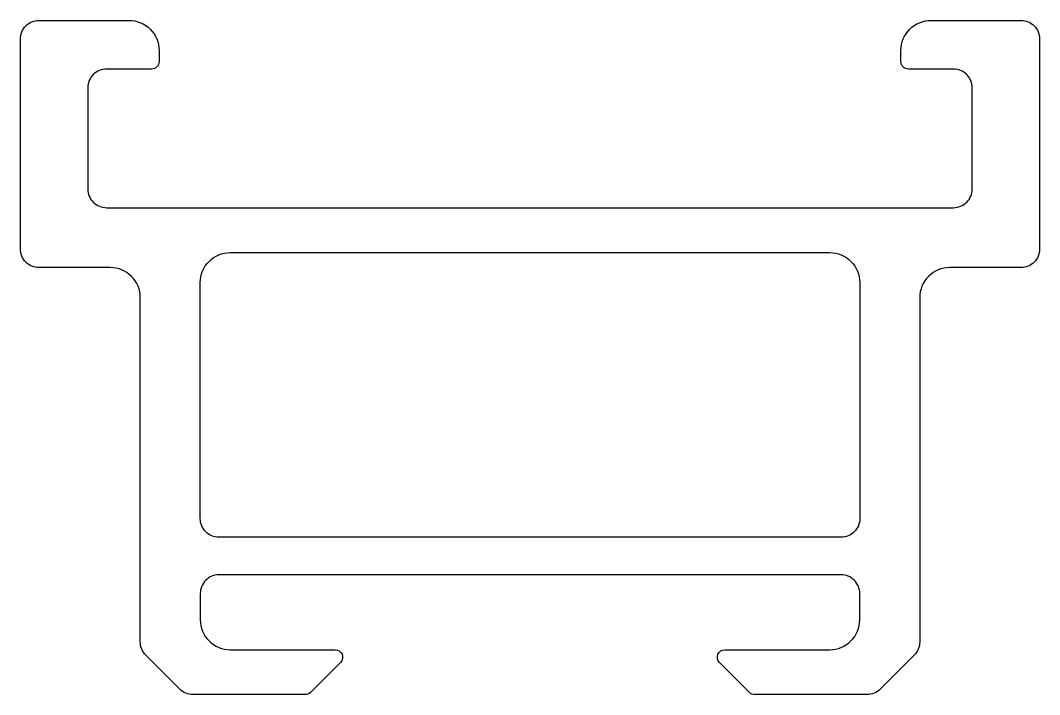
# Model space of a CAD drawing. Extents: x 168.1 to 195.3, y 222 to 240.
import ezdxf

# ---------------------------------------------------------------- set-up
doc = ezdxf.new("R2010")
doc.units = 0
doc.layers.get('0').update_dxf_attribs({"linetype": 'CONTINUOUS'})

msp = doc.modelspace()

# ---------------------------------------------------------------- linework, layer by layer
for points in [[(175.668, 221.993), (172.675, 221.993, -0.198912), (172.321, 222.14), (171.414, 223.047, -0.198912), (171.268, 223.4), (171.268, 232.593, 0.414214), (170.468, 233.393), (168.568, 233.393, -0.414214), (168.068, 233.893), (168.068, 239.493, -0.414214), (168.568, 239.993), (170.968, 239.993, -0.414214), (171.768, 239.193), (171.768, 238.893, -0.414214), (171.568, 238.693), (170.368, 238.693, 0.414214), (169.868, 238.193), (169.868, 235.493, 0.414214), (170.368, 234.993), (181.668, 234.993), (192.968, 234.993, 0.414214), (193.468, 235.493), (193.468, 238.193, 0.414214), (192.968, 238.693), (191.768, 238.693, -0.414214), (191.568, 238.893), (191.568, 239.193, -0.414214), (192.368, 239.993), (194.768, 239.993, -0.414214), (195.268, 239.493), (195.268, 233.893, -0.414214), (194.768, 233.393), (192.868, 233.393, 0.414214), (192.068, 232.593), (192.068, 223.4, -0.198912), (191.921, 223.047), (191.014, 222.14, -0.198912), (190.661, 221.993), (187.668, 221.993, -0.198912), (187.526, 222.052), (186.726, 222.852, -0.668179), (186.868, 223.193), (189.668, 223.193, 0.414214), (190.468, 223.993), (190.468, 224.693, 0.414214), (189.968, 225.193), (181.668, 225.193), (173.368, 225.193, 0.414214), (172.868, 224.693), (172.868, 223.993, 0.414214), (173.668, 223.193), (176.468, 223.193, -0.668179), (176.609, 222.852), (175.809, 222.052, -0.198912)], [(173.368, 226.193, -0.414214), (172.868, 226.693), (172.868, 232.993, -0.414214), (173.668, 233.793), (181.668, 233.793), (189.668, 233.793, -0.414214), (190.468, 232.993), (190.468, 226.693, -0.414214), (189.968, 226.193), (181.668, 226.193)]]:
    msp.add_lwpolyline(points, format="xyb", close=True)

doc.saveas('drawing.dxf')
